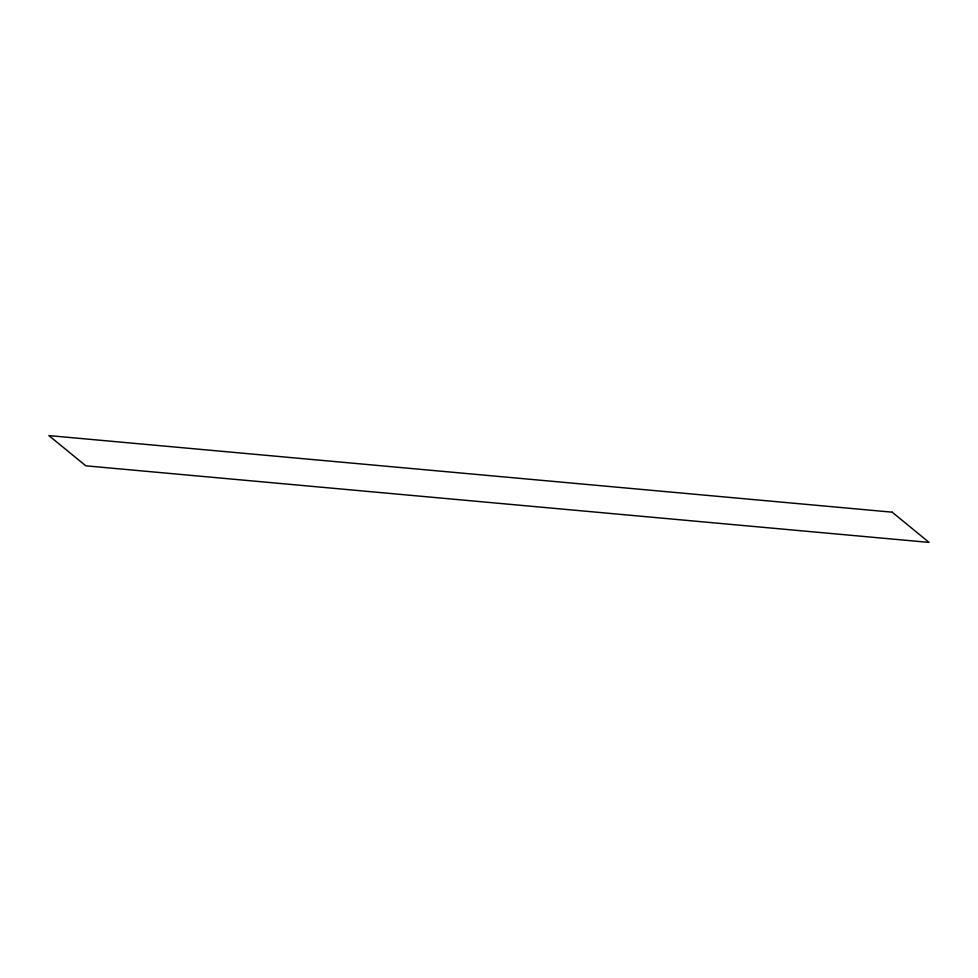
<?xml version="1.0" encoding="UTF-8"?>
<svg xmlns="http://www.w3.org/2000/svg" width="978" height="978" viewBox="0 0 978 978"><rect width="100%" height="100%" fill="white"/><g stroke="black" fill="none" stroke-linecap="round" stroke-linejoin="round"><path stroke-width="1.47" d="M892.18 512.179L48.9 435.601L85.819 465.821L929.1 542.399L892.18 512.179"/></g></svg>
